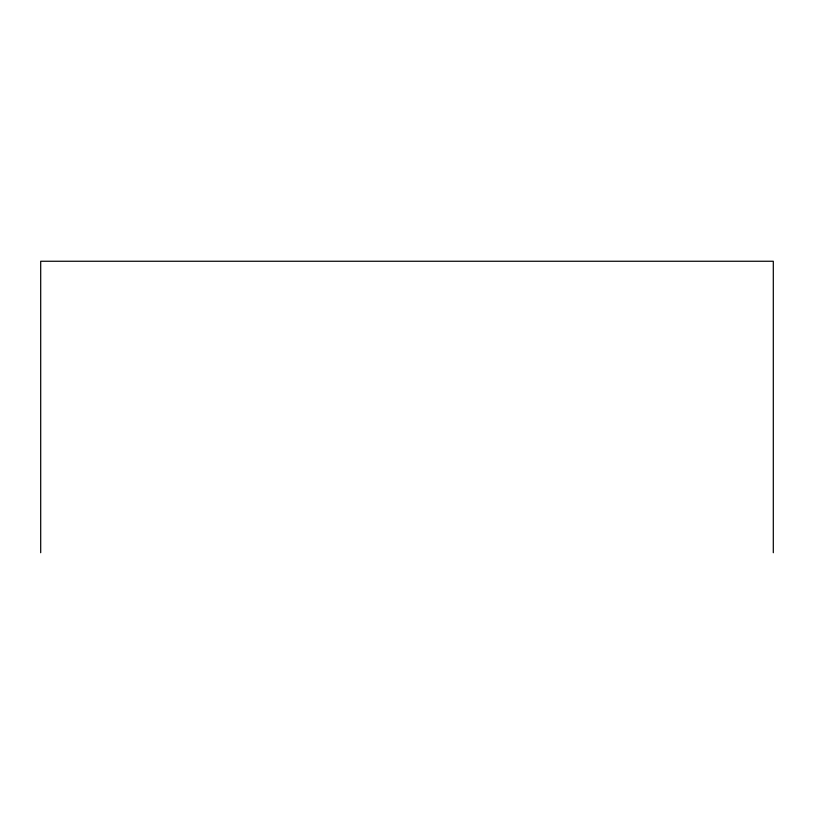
<?xml version="1.0" encoding="UTF-8"?>
<svg xmlns="http://www.w3.org/2000/svg" width="814" height="814" viewBox="0 0 814 814"><rect width="100%" height="100%" fill="white"/><g stroke="black" fill="none" stroke-linecap="round" stroke-linejoin="round"><path stroke-width="1.22" d="M773.3 552.747L773.3 261.253L40.7 261.253L40.7 552.747"/></g></svg>
